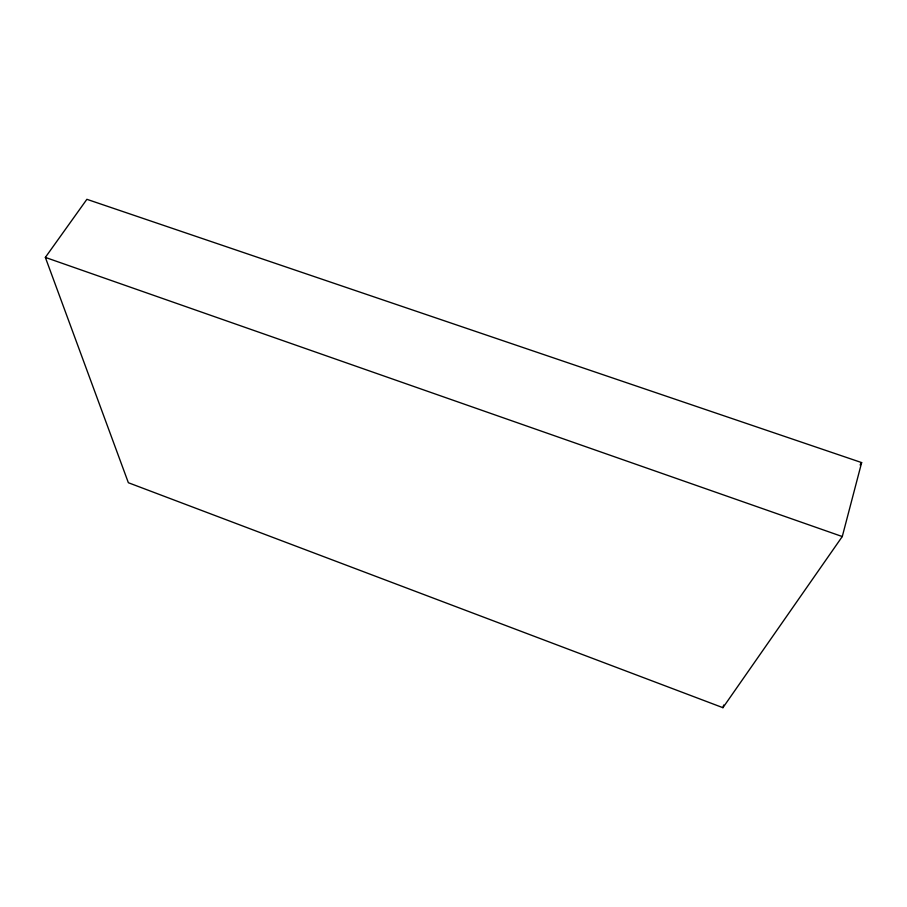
<?xml version="1.0" encoding="UTF-8"?>
<svg xmlns="http://www.w3.org/2000/svg" width="907" height="907" viewBox="0 0 907 907"><rect width="100%" height="100%" fill="white"/><g stroke="black" fill="none" stroke-linecap="round" stroke-linejoin="round"><path stroke-width="1.36" d="M842.274 536.547L861.65 462.593L86.891 199.313L45.35 257.407L128.363 482.728L722.924 707.687L842.274 536.547L45.35 257.407M722.924 707.687L723.718 704.988M860.108 464.962L861.65 462.593"/></g></svg>
